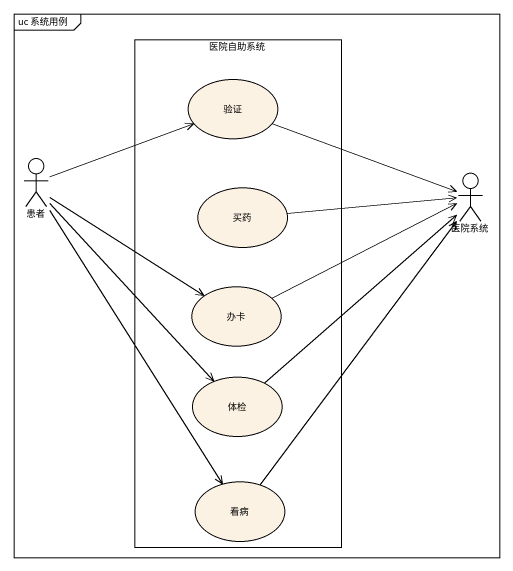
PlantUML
@startuml
mainframe uc 系统用例
rectangle 医院自助系统 {
  usecase 验证
  usecase 买药
  usecase 办卡
  usecase 体检
  usecase 看病
}
actor 患者
actor 医院系统
验证 -right-> 医院系统
患者 -right-> 验证
患者 -right-> 办卡
患者 --> 体检
患者 --> 看病
买药 -right-> 医院系统
办卡 -right-> 医院系统
体检 -up-> 医院系统
看病 -up-> 医院系统
@enduml
